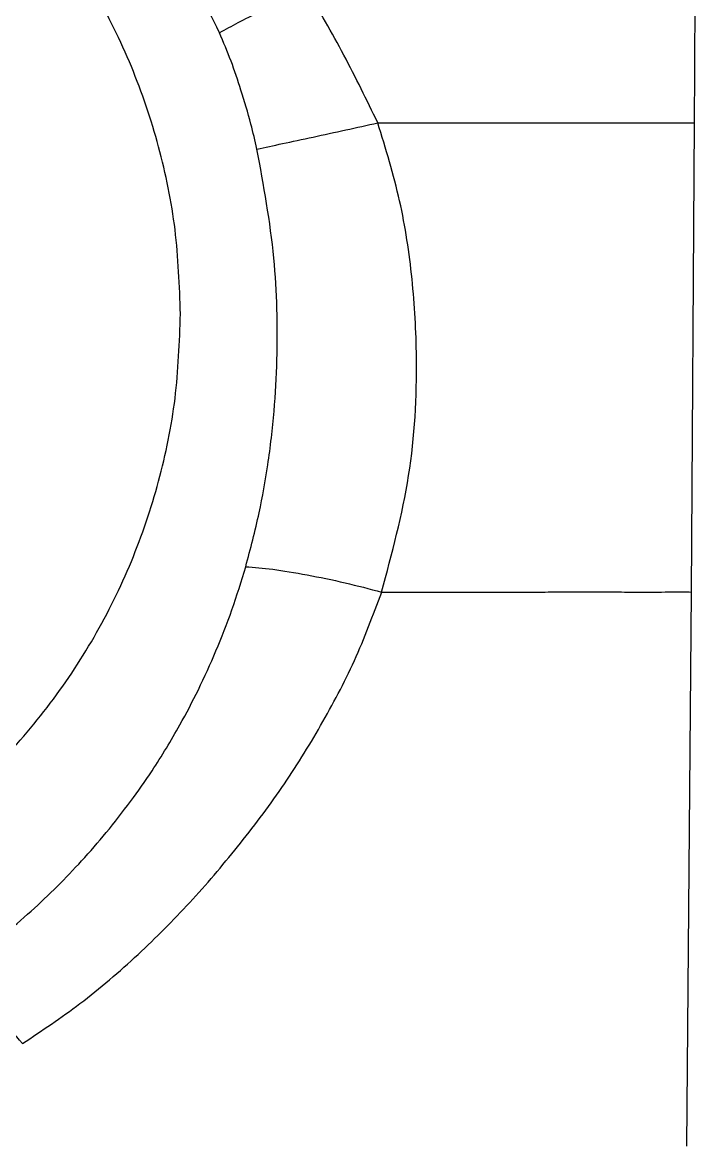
# Model space of a CAD drawing. Extents: x 943 to 1030, y 781 to 934.
# Drawn here: x 1021.871 to 1023.437, y 854.034 to 856.631 of the extents above; entities that cross this region are included whole.
import ezdxf

# ---------------------------------------------------------------- set-up
doc = ezdxf.new("R2010")
doc.units = 0
doc.header["$MEASUREMENT"] = 0
doc.layers.add('1', color=4, linetype='Continuous')

# ---------------------------------------------------------------- blocks, each defined once
blk = doc.blocks.new('AIRA')
at = {"layer": '1', "color": 3, "linetype": 'Continuous', "lineweight": 25}
for p, q in [((80.2498, 53.2332), (80.2428, 52.1472)), ((80.2428, 52.1472), (80.2322, 50.8648))]:
    blk.add_line(p, q, dxfattribs=at)
for points, knots in [([(80.2115, 64.862), (80.2151, 64.5537), (80.2223, 63.9378), (80.2315, 63.0113), (80.2395, 62.0825), (80.2462, 61.1517), (80.2516, 60.2207), (80.2557, 59.2904), (80.2589, 58.1918), (80.2604, 56.9232), (80.2593, 55.8398), (80.2576, 55.1104), (80.2564, 54.7354), (80.2551, 54.3602), (80.2536, 53.9901), (80.2518, 53.6142), (80.2505, 53.3638), (80.2498, 53.2332)], [0, 0, 0, 0, 0.080046, 0.159925, 0.239972, 0.320243, 0.400281, 0.480085, 0.559972, 0.683158, 0.806564, 0.838803, 0.870953, 0.903114, 0.935455, 0.966309, 1, 1, 1, 1]), ([(79.1502, 53.4417), (79.1169, 53.5092), (79.0501, 53.6447), (78.9175, 53.8296), (78.7631, 53.9976), (78.5876, 54.1437), (78.396, 54.2648), (78.2065, 54.3527), (78.0251, 54.4128), (77.8547, 54.4506), (77.6824, 54.4711), (77.4905, 54.4747), (77.2807, 54.4537), (77.0563, 54.4028), (76.915, 54.3447), (76.8444, 54.3157)], [0, 0, 0, 0, 0.082298, 0.165171, 0.248074, 0.33163, 0.41437, 0.495543, 0.559623, 0.623222, 0.686308, 0.749257, 0.832984, 0.91655, 1, 1, 1, 1]), ([(79.3523, 53.5432), (79.3338, 53.5343), (79.2963, 53.5164), (79.2422, 53.4896), (79.1918, 53.464), (79.164, 53.4491), (79.1502, 53.4417)], [0, 0, 0, 0, 0.247544, 0.5, 0.752457, 1, 1, 1, 1]), ([(79.5168, 53.2332), (79.4913, 53.2858), (79.4403, 53.3911), (79.3816, 53.4925), (79.3523, 53.5432)], [0, 0, 0, 0, 0.499774, 1, 1, 1, 1]), ([(79.2371, 53.1726), (79.2326, 53.1918), (79.2218, 53.2377), (79.2016, 53.3057), (79.1778, 53.3765), (79.1594, 53.42), (79.1502, 53.4417)], [0, 0, 0, 0, 0.2089469, 0.4999983, 0.7500106, 1, 1, 1, 1]), ([(79.2371, 53.1726), (79.2562, 53.1766), (79.2949, 53.1848), (79.3661, 53.2002), (79.442, 53.2167), (79.4921, 53.2277), (79.5168, 53.2332)], [0, 0, 0, 0, 0.246164, 0.499991, 0.753822, 1, 1, 1, 1]), ([(79.5168, 53.2332), (79.5615, 53.2332), (79.651, 53.2332), (79.7782, 53.2332), (79.8974, 53.2332), (80.0056, 53.2332), (80.0997, 53.2332), (80.175, 53.2332), (80.2295, 53.2332), (80.243, 53.2332), (80.2498, 53.2332)], [0, 0, 0, 0, 0.1250634, 0.2501076, 0.3751449, 0.5001713, 0.6251766, 0.7501488, 0.8750786, 1, 1, 1, 1]), ([(79.5257, 52.1472), (79.5498, 52.2364), (79.5975, 52.4133), (79.6109, 52.6593), (79.5989, 52.8722), (79.5716, 53.055), (79.5352, 53.1733), (79.5168, 53.2332)], [0, 0, 0, 0, 0.252392, 0.500922, 0.665139, 0.830384, 1, 1, 1, 1]), ([(79.211, 52.2059), (79.222, 52.2473), (79.2427, 52.3251), (79.2639, 52.4456), (79.2778, 52.5638), (79.2863, 52.7234), (79.2819, 52.9274), (79.2525, 53.0887), (79.2371, 53.1726)], [0, 0, 0, 0, 0.131962, 0.247786, 0.375938, 0.497666, 0.738532, 1, 1, 1, 1]), ([(78.5139, 51.2544), (78.5365, 51.2697), (78.5823, 51.3008), (78.649, 51.3524), (78.7135, 51.4074), (78.7745, 51.4651), (78.8326, 51.5257), (78.8895, 51.5912), (78.944, 51.6607), (79.0019, 51.7433), (79.0543, 51.8297), (79.103, 51.9227), (79.1433, 52.0114), (79.1805, 52.1063), (79.2008, 52.1723), (79.211, 52.2059)], [0, 0, 0, 0, 0.0682557, 0.1384629, 0.2106021, 0.2798625, 0.3478348, 0.4198194, 0.4957839, 0.5676049, 0.6706912, 0.7470072, 0.8285547, 0.9128964, 1, 1, 1, 1]), ([(79.211, 52.2059), (79.2309, 52.2043), (79.2715, 52.201), (79.3522, 52.1877), (79.44, 52.1695), (79.4976, 52.1545), (79.5258, 52.1472)], [0, 0, 0, 0, 0.244837, 0.499989, 0.755147, 1, 1, 1, 1]), ([(78.6939, 51.1019), (78.7388, 51.1319), (78.8324, 51.1945), (78.9613, 51.3051), (79.083, 51.4269), (79.1934, 51.5569), (79.2966, 51.6926), (79.386, 51.8371), (79.4662, 51.9873), (79.506, 52.0937), (79.5259, 52.1472)], [0, 0, 0, 0, 0.120596, 0.25099, 0.375646, 0.500746, 0.626092, 0.750531, 0.87482, 1, 1, 1, 1]), ([(79.5258, 52.1472), (79.537, 52.1472), (79.5608, 52.1472), (79.5983, 52.1472), (79.6399, 52.1471), (79.6851, 52.1471), (79.7337, 52.1471), (79.7821, 52.147), (79.8375, 52.147), (79.8947, 52.1472), (79.9536, 52.1475), (80.0109, 52.1474), (80.0681, 52.1473), (80.1223, 52.1472), (80.1772, 52.1472), (80.2239, 52.1475), (80.2368, 52.1473), (80.2428, 52.1472)], [0, 0, 0, 0, 0.032058, 0.068447, 0.109139, 0.15409, 0.20325, 0.256545, 0.304465, 0.379991, 0.445654, 0.509348, 0.591381, 0.674559, 0.753594, 0.884516, 1, 1, 1, 1]), ([(78.6939, 51.1019), (78.6764, 51.1231), (78.6407, 51.1663), (78.5895, 51.2151), (78.5445, 51.2478), (78.5239, 51.2523), (78.5139, 51.2544)], [0, 0, 0, 0, 0.244983, 0.5, 0.755017, 1, 1, 1, 1])]:
    blk.add_open_spline(points, degree=3, knots=knots, dxfattribs=at)
blk.add_open_spline([(79.06, 52.7908), (79.0576, 52.7255), (79.0526, 52.5949), (79.0129, 52.4025), (78.9502, 52.2166), (78.8633, 52.0406), (78.7543, 51.8774), (78.6249, 51.7299), (78.4773, 51.6005), (78.3141, 51.4914), (78.1381, 51.4046), (77.9523, 51.3415), (77.7598, 51.3032), (77.5639, 51.2904), (77.3681, 51.3032), (77.1756, 51.3415), (76.9898, 51.4046), (76.8138, 51.4914), (76.6506, 51.6005), (76.503, 51.7299), (76.3736, 51.8774), (76.2646, 52.0406), (76.1778, 52.2166), (76.1147, 52.4025), (76.0764, 52.5949), (76.0636, 52.7908), (76.0764, 52.9866), (76.1147, 53.1791), (76.1778, 53.3649), (76.2646, 53.541), (76.3736, 53.7041), (76.503, 53.8517), (76.6506, 53.9811), (76.8138, 54.0901), (76.9898, 54.1769), (77.1756, 54.24), (77.3681, 54.2783), (77.5639, 54.2911), (77.7598, 54.2783), (77.9523, 54.24), (78.1381, 54.1769), (78.3141, 54.0901), (78.4773, 53.9811), (78.6249, 53.8517), (78.7543, 53.7041), (78.8633, 53.541), (78.9502, 53.3649), (79.0129, 53.1791), (79.0526, 52.9866), (79.0576, 52.8561), (79.06, 52.7908)], degree=3, dxfattribs=at)

msp = doc.modelspace()

# ---------------------------------------------------------------- block references
at = {"layer": '1'}
msp.add_blockref('AIRA', (943.1775, 803.1658), dxfattribs=at)

doc.saveas('drawing.dxf')
